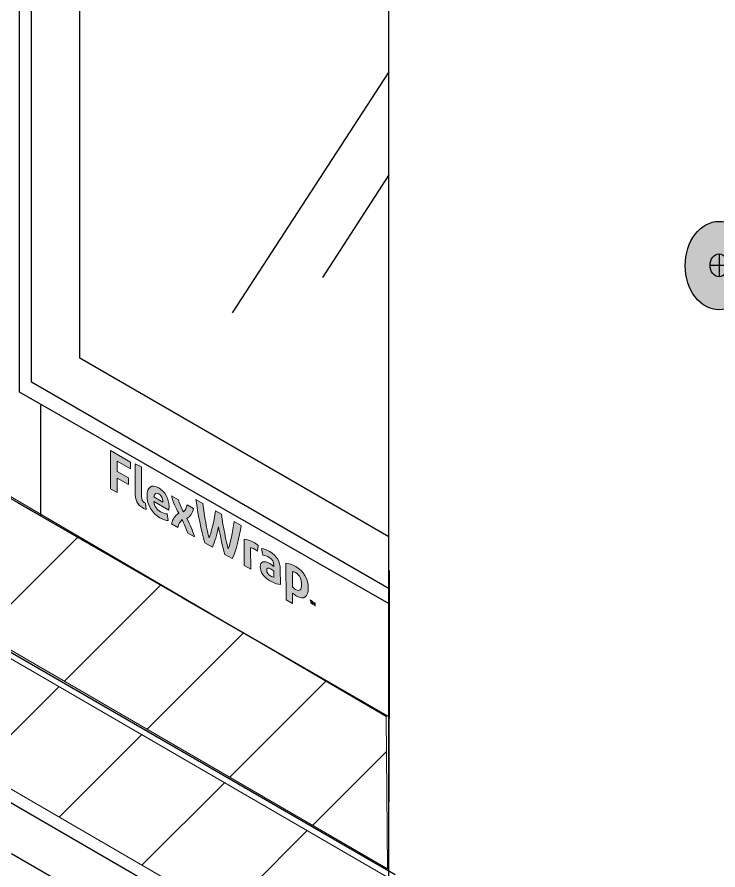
# Model space of a CAD drawing. Extents: x -1337 to 5791, y -3809 to 1769.
# Drawn here: x 3192.6 to 3268.4, y -2917.9 to -2825.7 of the extents above; entities that cross this region are included whole.
import ezdxf

# ---------------------------------------------------------------- set-up
doc = ezdxf.new("R2010")
doc.units = 0
doc.header["$MEASUREMENT"] = 0
for name, color, linetype, lineweight in [('G-ANNO-TTLB', 7, 'Continuous', 0), ('Layer 12', 7, 'Continuous', 0), ('TYVEK', 7, 'Continuous', 0), ('WALL SCRATCH', 7, 'Continuous', 0)]:
    doc.layers.add(name, color=color, linetype=linetype, lineweight=lineweight)
pattern_1 = [(45, (0, 0), (-7.071067, 7.07107), [])]

# ---------------------------------------------------------------- blocks, each defined once
blk = doc.blocks.new('Block_279')
at = {"layer": 'WALL SCRATCH', "true_color": 0x003b71, "transparency": 33554687}
h = blk.add_hatch(color=156, dxfattribs=at)
h.dxf.hatch_style = 2
edge = h.paths.add_edge_path()
edge.add_ellipse((3268.539, -2852.564), major_axis=(0, 4.781), ratio=0.766948, start_angle=0, end_angle=360)
at = {"layer": 'WALL SCRATCH', "color": 18, "lineweight": 25, "true_color": 0x080808}
for p, q in [((3268.539, -2851.301), (3268.539, -2853.768)), ((3267.566, -2852.535), (3269.513, -2852.535))]:
    blk.add_line(p, q, dxfattribs=at)
at = {"layer": 'WALL SCRATCH', "color": 8, "lineweight": 25, "true_color": 0x808080}
blk.add_lwpolyline([(3268.027, -2848.144)], dxfattribs=at)
at = {"layer": 'WALL SCRATCH', "color": 18, "lineweight": 25, "true_color": 0x000000}
blk.add_ellipse((3268.539, -2852.564), major_axis=(0, 4.781), ratio=0.766948, dxfattribs=at)
at = {"layer": 'WALL SCRATCH', "color": 18, "lineweight": 25, "true_color": 0x080808}
blk.add_ellipse((3268.539, -2852.535), major_axis=(0, 1.234), ratio=0.788846, dxfattribs=at)
blk = doc.blocks.new('Block_278')
at = {"layer": 'WALL SCRATCH'}
blk.add_blockref('Block_279', (0, 0), dxfattribs=at)
blk = doc.blocks.new('Block_277')
at = {"layer": 'WALL SCRATCH'}
blk.add_blockref('Block_278', (0, 0), dxfattribs=at)
blk = doc.blocks.new('Block_466')
at = {"layer": 'TYVEK', "true_color": 0x003b71, "transparency": 33554687}
h = blk.add_hatch(color=156, dxfattribs=at)
h.dxf.hatch_style = 2
edge = h.paths.add_edge_path()
edge.add_spline(control_points=[(3202.717, -2876.702), (3202.717, -2876.702), (3202.707, -2872.561), (3202.707, -2872.561), (3202.707, -2872.561), (3204.892, -2873.816), (3204.892, -2873.816), (3204.892, -2873.816), (3204.894, -2874.537), (3204.894, -2874.537), (3204.894, -2874.537), (3203.442, -2873.704), (3203.442, -2873.704), (3203.442, -2873.704), (3203.445, -2874.828), (3203.445, -2874.828), (3203.445, -2874.828), (3204.666, -2875.529), (3204.666, -2875.529), (3204.666, -2875.529), (3204.668, -2876.25), (3204.668, -2876.25), (3204.668, -2876.25), (3203.447, -2875.549), (3203.447, -2875.549), (3203.447, -2875.549), (3203.451, -2877.123), (3203.451, -2877.123), (3203.451, -2877.123), (3202.717, -2876.702), (3202.717, -2876.702)], knot_values=[0, 0, 0, 0, 1, 1, 1, 2, 2, 2, 3, 3, 3, 4, 4, 4, 5, 5, 5, 6, 6, 6, 7, 7, 7, 8, 8, 8, 9, 9, 9, 10, 10, 10, 10], degree=3, periodic=0)
h = blk.add_hatch(color=156, dxfattribs=at)
h.dxf.hatch_style = 2
edge = h.paths.add_edge_path()
edge.add_spline(control_points=[(3206.09, -2877.545), (3206.091, -2877.865), (3206.163, -2878.078), (3206.368, -2878.195), (3206.419, -2878.225), (3206.471, -2878.248), (3206.517, -2878.263), (3206.517, -2878.263), (3206.57, -2878.937), (3206.57, -2878.937), (3206.472, -2878.905), (3206.313, -2878.837), (3206.211, -2878.779), (3205.621, -2878.44), (3205.384, -2877.861), (3205.382, -2877.151), (3205.382, -2877.151), (3205.374, -2873.992), (3205.374, -2873.992), (3205.374, -2873.992), (3206.082, -2874.351), (3206.082, -2874.351), (3206.082, -2874.351), (3206.09, -2877.545), (3206.09, -2877.545)], knot_values=[0, 0, 0, 0, 1, 1, 1, 2, 2, 2, 3, 3, 3, 4, 4, 4, 5, 5, 5, 6, 6, 6, 7, 7, 7, 8, 8, 8, 8], degree=3, periodic=0)
h = blk.add_hatch(color=156, dxfattribs=at)
h.dxf.hatch_style = 2
edge = h.paths.add_edge_path()
edge.add_spline(control_points=[(3207.401, -2877.595), (3207.401, -2877.595), (3208.376, -2878.155), (3208.376, -2878.155), (3208.376, -2878.155), (3208.376, -2878.084), (3208.376, -2878.084), (3208.375, -2877.753), (3208.221, -2877.422), (3207.939, -2877.26), (3207.641, -2877.089), (3207.447, -2877.22), (3207.401, -2877.595)], knot_values=[0, 0, 0, 0, 1, 1, 1, 2, 2, 2, 3, 3, 3, 4, 4, 4, 4], degree=3, periodic=0)
edge = h.paths.add_edge_path()
edge.add_spline(control_points=[(3208.96, -2880.156), (3208.735, -2880.145), (3208.401, -2880.036), (3208.063, -2879.842), (3207.237, -2879.368), (3206.671, -2878.44), (3206.669, -2877.458), (3206.666, -2876.518), (3207.183, -2876.176), (3207.937, -2876.609), (3208.609, -2876.995), (3209.052, -2877.798), (3209.054, -2878.591), (3209.054, -2878.769), (3209.044, -2878.917), (3209.034, -2879.029), (3209.034, -2879.029), (3207.413, -2878.098), (3207.413, -2878.098), (3207.481, -2878.61), (3207.722, -2878.961), (3208.133, -2879.197), (3208.384, -2879.341), (3208.625, -2879.414), (3208.846, -2879.435), (3208.846, -2879.435), (3208.96, -2880.156), (3208.96, -2880.156)], knot_values=[0, 0, 0, 0, 1, 1, 1, 2, 2, 2, 3, 3, 3, 4, 4, 4, 5, 5, 5, 6, 6, 6, 7, 7, 7, 8, 8, 8, 9, 9, 9, 9], degree=3, periodic=0)
h = blk.add_hatch(color=156, dxfattribs=at)
h.dxf.hatch_style = 2
edge = h.paths.add_edge_path()
edge.add_spline(control_points=[(3210.1, -2879.358), (3209.756, -2878.723), (3209.483, -2878.158), (3209.322, -2877.475), (3209.322, -2877.475), (3210.087, -2877.914), (3210.087, -2877.914), (3210.154, -2878.219), (3210.381, -2878.751), (3210.607, -2879.217), (3210.796, -2879.001), (3210.96, -2878.746), (3210.995, -2878.436), (3210.995, -2878.436), (3211.713, -2878.848), (3211.713, -2878.848), (3211.581, -2879.387), (3211.356, -2879.689), (3210.973, -2879.923), (3211.343, -2880.615), (3211.596, -2881.173), (3211.808, -2881.921), (3211.808, -2881.921), (3211.043, -2881.482), (3211.043, -2881.482), (3210.935, -2881.089), (3210.677, -2880.498), (3210.461, -2880.049), (3210.267, -2880.262), (3210.083, -2880.511), (3210.012, -2880.89), (3210.012, -2880.89), (3209.325, -2880.495), (3209.325, -2880.495), (3209.451, -2879.954), (3209.691, -2879.619), (3210.1, -2879.358)], knot_values=[0, 0, 0, 0, 1, 1, 1, 2, 2, 2, 3, 3, 3, 4, 4, 4, 5, 5, 5, 6, 6, 6, 7, 7, 7, 8, 8, 8, 9, 9, 9, 10, 10, 10, 11, 11, 11, 12, 12, 12, 12], degree=3, periodic=0)
h = blk.add_hatch(color=156, dxfattribs=at)
h.dxf.hatch_style = 2
edge = h.paths.add_edge_path()
edge.add_spline(control_points=[(3216.102, -2880.251), (3216.102, -2880.251), (3216.851, -2880.681), (3216.851, -2880.681), (3216.659, -2881.947), (3216.325, -2883.38), (3215.891, -2884.265), (3215.891, -2884.265), (3215.086, -2883.803), (3215.086, -2883.803), (3214.833, -2882.919), (3214.605, -2881.92), (3214.413, -2880.841), (3214.22, -2881.699), (3214.001, -2882.442), (3213.747, -2883.034), (3213.747, -2883.034), (3212.941, -2882.572), (3212.941, -2882.572), (3212.528, -2881.2), (3212.16, -2879.364), (3211.967, -2877.877), (3211.967, -2877.877), (3212.711, -2878.304), (3212.711, -2878.304), (3212.873, -2879.644), (3213.163, -2881.211), (3213.375, -2882.023), (3213.594, -2881.458), (3213.935, -2880.295), (3214.08, -2879.091), (3214.08, -2879.091), (3214.737, -2879.468), (3214.737, -2879.468), (3214.894, -2880.845), (3215.231, -2882.397), (3215.458, -2883.219), (3215.662, -2882.645), (3215.951, -2881.411), (3216.102, -2880.251)], knot_values=[0, 0, 0, 0, 1, 1, 1, 2, 2, 2, 3, 3, 3, 4, 4, 4, 5, 5, 5, 6, 6, 6, 7, 7, 7, 8, 8, 8, 9, 9, 9, 10, 10, 10, 11, 11, 11, 12, 12, 12, 13, 13, 13, 13], degree=3, periodic=0)
h = blk.add_hatch(color=156, dxfattribs=at)
h.dxf.hatch_style = 2
edge = h.paths.add_edge_path()
edge.add_spline(control_points=[(3218.244, -2882.526), (3218.428, -2882.632), (3218.603, -2882.756), (3218.705, -2882.845), (3218.705, -2882.845), (3218.604, -2883.454), (3218.604, -2883.454), (3218.517, -2883.369), (3218.409, -2883.295), (3218.302, -2883.233), (3218.112, -2883.124), (3217.984, -2883.092), (3217.876, -2883.089), (3217.876, -2883.089), (3217.882, -2885.408), (3217.882, -2885.408), (3217.882, -2885.408), (3217.174, -2885.002), (3217.174, -2885.002), (3217.174, -2885.002), (3217.167, -2882.168), (3217.167, -2882.168), (3217.443, -2882.167), (3217.874, -2882.314), (3218.244, -2882.526)], knot_values=[0, 0, 0, 0, 1, 1, 1, 2, 2, 2, 3, 3, 3, 4, 4, 4, 5, 5, 5, 6, 6, 6, 7, 7, 7, 8, 8, 8, 8], degree=3, periodic=0)
h = blk.add_hatch(color=156, dxfattribs=at)
h.dxf.hatch_style = 2
edge = h.paths.add_edge_path()
edge.add_spline(control_points=[(3220.399, -2886.257), (3220.399, -2886.257), (3220.398, -2885.624), (3220.398, -2885.624), (3220.28, -2885.526), (3220.156, -2885.438), (3220.033, -2885.367), (3219.797, -2885.232), (3219.613, -2885.232), (3219.614, -2885.51), (3219.614, -2885.759), (3219.768, -2885.977), (3220.04, -2886.133), (3220.194, -2886.222), (3220.322, -2886.26), (3220.399, -2886.257)], knot_values=[0, 0, 0, 0, 1, 1, 1, 2, 2, 2, 3, 3, 3, 4, 4, 4, 5, 5, 5, 5], degree=3, periodic=0)
edge = h.paths.add_edge_path()
edge.add_spline(control_points=[(3219.97, -2886.678), (3219.267, -2886.274), (3218.912, -2885.675), (3218.911, -2885.142), (3218.909, -2884.557), (3219.324, -2884.452), (3219.94, -2884.8), (3220.083, -2884.882), (3220.268, -2885.012), (3220.396, -2885.109), (3220.396, -2885.109), (3220.396, -2884.967), (3220.396, -2884.967), (3220.395, -2884.606), (3220.215, -2884.332), (3219.871, -2884.134), (3219.646, -2884.005), (3219.405, -2883.908), (3219.195, -2883.887), (3219.195, -2883.887), (3219.065, -2883.175), (3219.065, -2883.175), (3219.285, -2883.195), (3219.639, -2883.327), (3219.952, -2883.507), (3220.706, -2883.94), (3221.082, -2884.616), (3221.084, -2885.415), (3221.084, -2885.415), (3221.088, -2887.059), (3221.088, -2887.059), (3220.878, -2887.063), (3220.483, -2886.972), (3219.97, -2886.678)], knot_values=[0, 0, 0, 0, 1, 1, 1, 2, 2, 2, 3, 3, 3, 4, 4, 4, 5, 5, 5, 6, 6, 6, 7, 7, 7, 8, 8, 8, 9, 9, 9, 10, 10, 10, 11, 11, 11, 11], degree=3, periodic=0)
h = blk.add_hatch(color=156, dxfattribs=at)
h.dxf.hatch_style = 2
edge = h.paths.add_edge_path()
edge.add_spline(control_points=[(3222.733, -2887.591), (3223.185, -2887.85), (3223.394, -2887.651), (3223.393, -2887.042), (3223.392, -2886.51), (3223.196, -2886.043), (3222.729, -2885.775), (3222.601, -2885.701), (3222.508, -2885.678), (3222.401, -2885.663), (3222.401, -2885.663), (3222.405, -2887.319), (3222.405, -2887.319), (3222.502, -2887.423), (3222.585, -2887.505), (3222.733, -2887.591)], knot_values=[0, 0, 0, 0, 1, 1, 1, 2, 2, 2, 3, 3, 3, 4, 4, 4, 5, 5, 5, 5], degree=3, periodic=0)
edge = h.paths.add_edge_path()
edge.add_spline(control_points=[(3222.838, -2888.312), (3222.658, -2888.209), (3222.535, -2888.115), (3222.406, -2887.988), (3222.406, -2887.988), (3222.409, -2889.112), (3222.409, -2889.112), (3222.409, -2889.112), (3221.706, -2888.708), (3221.706, -2888.708), (3221.706, -2888.708), (3221.697, -2884.763), (3221.697, -2884.763), (3221.989, -2884.777), (3222.399, -2884.912), (3222.763, -2885.121), (3223.605, -2885.604), (3224.109, -2886.484), (3224.111, -2887.431), (3224.113, -2888.401), (3223.638, -2888.772), (3222.838, -2888.312)], knot_values=[0, 0, 0, 0, 1, 1, 1, 2, 2, 2, 3, 3, 3, 4, 4, 4, 5, 5, 5, 6, 6, 6, 7, 7, 7, 7], degree=3, periodic=0)
h = blk.add_hatch(color=156, dxfattribs=at)
h.dxf.hatch_style = 2
edge = h.paths.add_edge_path()
edge.add_spline(control_points=[(3224.619, -2888.917), (3224.646, -2889.005), (3224.67, -2889.071), (3224.701, -2889.142), (3224.731, -2889.106), (3224.753, -2889.066), (3224.778, -2889.008), (3224.778, -2889.008), (3224.852, -2889.051), (3224.852, -2889.051), (3224.852, -2889.051), (3224.853, -2889.357), (3224.853, -2889.357), (3224.853, -2889.357), (3224.788, -2889.32), (3224.788, -2889.32), (3224.788, -2889.32), (3224.788, -2889.179), (3224.788, -2889.179), (3224.788, -2889.179), (3224.791, -2889.133), (3224.791, -2889.133), (3224.77, -2889.167), (3224.746, -2889.201), (3224.725, -2889.227), (3224.725, -2889.227), (3224.675, -2889.199), (3224.675, -2889.199), (3224.653, -2889.147), (3224.628, -2889.083), (3224.607, -2889.024), (3224.607, -2889.024), (3224.61, -2889.077), (3224.61, -2889.077), (3224.61, -2889.077), (3224.61, -2889.218), (3224.61, -2889.218), (3224.61, -2889.218), (3224.546, -2889.181), (3224.546, -2889.181), (3224.546, -2889.181), (3224.545, -2888.875), (3224.545, -2888.875), (3224.545, -2888.875), (3224.619, -2888.917), (3224.619, -2888.917)], knot_values=[0, 0, 0, 0, 1, 1, 1, 2, 2, 2, 3, 3, 3, 4, 4, 4, 5, 5, 5, 6, 6, 6, 7, 7, 7, 8, 8, 8, 9, 9, 9, 10, 10, 10, 11, 11, 11, 12, 12, 12, 13, 13, 13, 14, 14, 14, 15, 15, 15, 15], degree=3, periodic=0)
edge = h.paths.add_edge_path()
edge.add_spline(control_points=[(3224.373, -2888.844), (3224.373, -2888.844), (3224.302, -2888.803), (3224.302, -2888.803), (3224.302, -2888.803), (3224.302, -2888.735), (3224.302, -2888.735), (3224.302, -2888.735), (3224.516, -2888.858), (3224.516, -2888.858), (3224.516, -2888.858), (3224.516, -2888.926), (3224.516, -2888.926), (3224.516, -2888.926), (3224.445, -2888.885), (3224.445, -2888.885), (3224.445, -2888.885), (3224.445, -2889.123), (3224.445, -2889.123), (3224.445, -2889.123), (3224.374, -2889.082), (3224.374, -2889.082), (3224.374, -2889.082), (3224.373, -2888.844), (3224.373, -2888.844)], knot_values=[0, 0, 0, 0, 1, 1, 1, 2, 2, 2, 3, 3, 3, 4, 4, 4, 5, 5, 5, 6, 6, 6, 7, 7, 7, 8, 8, 8, 8], degree=3, periodic=0)
at = {"layer": 'TYVEK'}
for points, knots in [([(3202.717, -2876.702), (3202.717, -2876.702), (3202.707, -2872.561), (3202.707, -2872.561), (3202.707, -2872.561), (3204.892, -2873.816), (3204.892, -2873.816), (3204.892, -2873.816), (3204.894, -2874.537), (3204.894, -2874.537), (3204.894, -2874.537), (3203.442, -2873.704), (3203.442, -2873.704), (3203.442, -2873.704), (3203.445, -2874.828), (3203.445, -2874.828), (3203.445, -2874.828), (3204.666, -2875.529), (3204.666, -2875.529), (3204.666, -2875.529), (3204.668, -2876.25), (3204.668, -2876.25), (3204.668, -2876.25), (3203.447, -2875.549), (3203.447, -2875.549), (3203.447, -2875.549), (3203.451, -2877.123), (3203.451, -2877.123), (3203.451, -2877.123), (3202.717, -2876.702), (3202.717, -2876.702)], [0, 0, 0, 0, 1, 1, 1, 2, 2, 2, 3, 3, 3, 4, 4, 4, 5, 5, 5, 6, 6, 6, 7, 7, 7, 8, 8, 8, 9, 9, 9, 10, 10, 10, 10]), ([(3206.09, -2877.545), (3206.091, -2877.865), (3206.163, -2878.078), (3206.368, -2878.195), (3206.419, -2878.225), (3206.471, -2878.248), (3206.517, -2878.263), (3206.517, -2878.263), (3206.57, -2878.937), (3206.57, -2878.937), (3206.472, -2878.905), (3206.313, -2878.837), (3206.211, -2878.779), (3205.621, -2878.44), (3205.384, -2877.861), (3205.382, -2877.151), (3205.382, -2877.151), (3205.374, -2873.992), (3205.374, -2873.992), (3205.374, -2873.992), (3206.082, -2874.351), (3206.082, -2874.351), (3206.082, -2874.351), (3206.09, -2877.545), (3206.09, -2877.545)], [0, 0, 0, 0, 1, 1, 1, 2, 2, 2, 3, 3, 3, 4, 4, 4, 5, 5, 5, 6, 6, 6, 7, 7, 7, 8, 8, 8, 8]), ([(3208.96, -2880.156), (3208.735, -2880.145), (3208.401, -2880.036), (3208.063, -2879.842), (3207.237, -2879.368), (3206.671, -2878.44), (3206.669, -2877.458), (3206.666, -2876.518), (3207.183, -2876.176), (3207.937, -2876.609), (3208.609, -2876.995), (3209.052, -2877.798), (3209.054, -2878.591), (3209.054, -2878.769), (3209.044, -2878.917), (3209.034, -2879.029), (3209.034, -2879.029), (3207.413, -2878.098), (3207.413, -2878.098), (3207.481, -2878.61), (3207.722, -2878.961), (3208.133, -2879.197), (3208.384, -2879.341), (3208.625, -2879.414), (3208.846, -2879.435), (3208.846, -2879.435), (3208.96, -2880.156), (3208.96, -2880.156)], [0, 0, 0, 0, 1, 1, 1, 2, 2, 2, 3, 3, 3, 4, 4, 4, 5, 5, 5, 6, 6, 6, 7, 7, 7, 8, 8, 8, 9, 9, 9, 9]), ([(3207.401, -2877.595), (3207.401, -2877.595), (3208.376, -2878.155), (3208.376, -2878.155), (3208.376, -2878.155), (3208.376, -2878.084), (3208.376, -2878.084), (3208.375, -2877.753), (3208.221, -2877.422), (3207.939, -2877.26), (3207.641, -2877.089), (3207.447, -2877.22), (3207.401, -2877.595)], [0, 0, 0, 0, 1, 1, 1, 2, 2, 2, 3, 3, 3, 4, 4, 4, 4]), ([(3210.1, -2879.358), (3209.756, -2878.723), (3209.483, -2878.158), (3209.322, -2877.475), (3209.322, -2877.475), (3210.087, -2877.914), (3210.087, -2877.914), (3210.154, -2878.219), (3210.381, -2878.751), (3210.607, -2879.217), (3210.796, -2879.001), (3210.96, -2878.746), (3210.995, -2878.436), (3210.995, -2878.436), (3211.713, -2878.848), (3211.713, -2878.848), (3211.581, -2879.387), (3211.356, -2879.689), (3210.973, -2879.923), (3211.343, -2880.615), (3211.596, -2881.173), (3211.808, -2881.921), (3211.808, -2881.921), (3211.043, -2881.482), (3211.043, -2881.482), (3210.935, -2881.089), (3210.677, -2880.498), (3210.461, -2880.049), (3210.267, -2880.262), (3210.083, -2880.511), (3210.012, -2880.89), (3210.012, -2880.89), (3209.325, -2880.495), (3209.325, -2880.495), (3209.451, -2879.954), (3209.691, -2879.619), (3210.1, -2879.358)], [0, 0, 0, 0, 1, 1, 1, 2, 2, 2, 3, 3, 3, 4, 4, 4, 5, 5, 5, 6, 6, 6, 7, 7, 7, 8, 8, 8, 9, 9, 9, 10, 10, 10, 11, 11, 11, 12, 12, 12, 12]), ([(3216.102, -2880.251), (3216.102, -2880.251), (3216.851, -2880.681), (3216.851, -2880.681), (3216.659, -2881.947), (3216.325, -2883.38), (3215.891, -2884.265), (3215.891, -2884.265), (3215.086, -2883.803), (3215.086, -2883.803), (3214.833, -2882.919), (3214.605, -2881.92), (3214.413, -2880.841), (3214.22, -2881.699), (3214.001, -2882.442), (3213.747, -2883.034), (3213.747, -2883.034), (3212.941, -2882.572), (3212.941, -2882.572), (3212.528, -2881.2), (3212.16, -2879.364), (3211.967, -2877.877), (3211.967, -2877.877), (3212.711, -2878.304), (3212.711, -2878.304), (3212.873, -2879.644), (3213.163, -2881.211), (3213.375, -2882.023), (3213.594, -2881.458), (3213.935, -2880.295), (3214.08, -2879.091), (3214.08, -2879.091), (3214.737, -2879.468), (3214.737, -2879.468), (3214.894, -2880.845), (3215.231, -2882.397), (3215.458, -2883.219), (3215.662, -2882.645), (3215.951, -2881.411), (3216.102, -2880.251)], [0, 0, 0, 0, 1, 1, 1, 2, 2, 2, 3, 3, 3, 4, 4, 4, 5, 5, 5, 6, 6, 6, 7, 7, 7, 8, 8, 8, 9, 9, 9, 10, 10, 10, 11, 11, 11, 12, 12, 12, 13, 13, 13, 13]), ([(3218.244, -2882.526), (3218.428, -2882.632), (3218.603, -2882.756), (3218.705, -2882.845), (3218.705, -2882.845), (3218.604, -2883.454), (3218.604, -2883.454), (3218.517, -2883.369), (3218.409, -2883.295), (3218.302, -2883.233), (3218.112, -2883.124), (3217.984, -2883.092), (3217.876, -2883.089), (3217.876, -2883.089), (3217.882, -2885.408), (3217.882, -2885.408), (3217.882, -2885.408), (3217.174, -2885.002), (3217.174, -2885.002), (3217.174, -2885.002), (3217.167, -2882.168), (3217.167, -2882.168), (3217.443, -2882.167), (3217.874, -2882.314), (3218.244, -2882.526)], [0, 0, 0, 0, 1, 1, 1, 2, 2, 2, 3, 3, 3, 4, 4, 4, 5, 5, 5, 6, 6, 6, 7, 7, 7, 8, 8, 8, 8]), ([(3219.97, -2886.678), (3219.267, -2886.274), (3218.912, -2885.675), (3218.911, -2885.142), (3218.909, -2884.557), (3219.324, -2884.452), (3219.94, -2884.8), (3220.083, -2884.882), (3220.268, -2885.012), (3220.396, -2885.109), (3220.396, -2885.109), (3220.396, -2884.967), (3220.396, -2884.967), (3220.395, -2884.606), (3220.215, -2884.332), (3219.871, -2884.134), (3219.646, -2884.005), (3219.405, -2883.908), (3219.195, -2883.887), (3219.195, -2883.887), (3219.065, -2883.175), (3219.065, -2883.175), (3219.285, -2883.195), (3219.639, -2883.327), (3219.952, -2883.507), (3220.706, -2883.94), (3221.082, -2884.616), (3221.084, -2885.415), (3221.084, -2885.415), (3221.088, -2887.059), (3221.088, -2887.059), (3220.878, -2887.063), (3220.483, -2886.972), (3219.97, -2886.678)], [0, 0, 0, 0, 1, 1, 1, 2, 2, 2, 3, 3, 3, 4, 4, 4, 5, 5, 5, 6, 6, 6, 7, 7, 7, 8, 8, 8, 9, 9, 9, 10, 10, 10, 11, 11, 11, 11]), ([(3222.838, -2888.312), (3222.658, -2888.209), (3222.535, -2888.115), (3222.406, -2887.988), (3222.406, -2887.988), (3222.409, -2889.112), (3222.409, -2889.112), (3222.409, -2889.112), (3221.706, -2888.708), (3221.706, -2888.708), (3221.706, -2888.708), (3221.697, -2884.763), (3221.697, -2884.763), (3221.989, -2884.777), (3222.399, -2884.912), (3222.763, -2885.121), (3223.605, -2885.604), (3224.109, -2886.484), (3224.111, -2887.431), (3224.113, -2888.401), (3223.638, -2888.772), (3222.838, -2888.312)], [0, 0, 0, 0, 1, 1, 1, 2, 2, 2, 3, 3, 3, 4, 4, 4, 5, 5, 5, 6, 6, 6, 7, 7, 7, 7]), ([(3220.399, -2886.257), (3220.399, -2886.257), (3220.398, -2885.624), (3220.398, -2885.624), (3220.28, -2885.526), (3220.156, -2885.438), (3220.033, -2885.367), (3219.797, -2885.232), (3219.613, -2885.232), (3219.614, -2885.51), (3219.614, -2885.759), (3219.768, -2885.977), (3220.04, -2886.133), (3220.194, -2886.222), (3220.322, -2886.26), (3220.399, -2886.257)], [0, 0, 0, 0, 1, 1, 1, 2, 2, 2, 3, 3, 3, 4, 4, 4, 5, 5, 5, 5]), ([(3222.733, -2887.591), (3223.185, -2887.85), (3223.394, -2887.651), (3223.393, -2887.042), (3223.392, -2886.51), (3223.196, -2886.043), (3222.729, -2885.775), (3222.601, -2885.701), (3222.508, -2885.678), (3222.401, -2885.663), (3222.401, -2885.663), (3222.405, -2887.319), (3222.405, -2887.319), (3222.502, -2887.423), (3222.585, -2887.505), (3222.733, -2887.591)], [0, 0, 0, 0, 1, 1, 1, 2, 2, 2, 3, 3, 3, 4, 4, 4, 5, 5, 5, 5]), ([(3224.373, -2888.844), (3224.373, -2888.844), (3224.302, -2888.803), (3224.302, -2888.803), (3224.302, -2888.803), (3224.302, -2888.735), (3224.302, -2888.735), (3224.302, -2888.735), (3224.516, -2888.858), (3224.516, -2888.858), (3224.516, -2888.858), (3224.516, -2888.926), (3224.516, -2888.926), (3224.516, -2888.926), (3224.445, -2888.885), (3224.445, -2888.885), (3224.445, -2888.885), (3224.445, -2889.123), (3224.445, -2889.123), (3224.445, -2889.123), (3224.374, -2889.082), (3224.374, -2889.082), (3224.374, -2889.082), (3224.373, -2888.844), (3224.373, -2888.844)], [0, 0, 0, 0, 1, 1, 1, 2, 2, 2, 3, 3, 3, 4, 4, 4, 5, 5, 5, 6, 6, 6, 7, 7, 7, 8, 8, 8, 8]), ([(3224.619, -2888.917), (3224.646, -2889.005), (3224.67, -2889.071), (3224.701, -2889.142), (3224.731, -2889.106), (3224.753, -2889.066), (3224.778, -2889.008), (3224.778, -2889.008), (3224.852, -2889.051), (3224.852, -2889.051), (3224.852, -2889.051), (3224.853, -2889.357), (3224.853, -2889.357), (3224.853, -2889.357), (3224.788, -2889.32), (3224.788, -2889.32), (3224.788, -2889.32), (3224.788, -2889.179), (3224.788, -2889.179), (3224.788, -2889.179), (3224.791, -2889.133), (3224.791, -2889.133), (3224.77, -2889.167), (3224.746, -2889.201), (3224.725, -2889.227), (3224.725, -2889.227), (3224.675, -2889.199), (3224.675, -2889.199), (3224.653, -2889.147), (3224.628, -2889.083), (3224.607, -2889.024), (3224.607, -2889.024), (3224.61, -2889.077), (3224.61, -2889.077), (3224.61, -2889.077), (3224.61, -2889.218), (3224.61, -2889.218), (3224.61, -2889.218), (3224.546, -2889.181), (3224.546, -2889.181), (3224.546, -2889.181), (3224.545, -2888.875), (3224.545, -2888.875), (3224.545, -2888.875), (3224.619, -2888.917), (3224.619, -2888.917)], [0, 0, 0, 0, 1, 1, 1, 2, 2, 2, 3, 3, 3, 4, 4, 4, 5, 5, 5, 6, 6, 6, 7, 7, 7, 8, 8, 8, 9, 9, 9, 10, 10, 10, 11, 11, 11, 12, 12, 12, 13, 13, 13, 14, 14, 14, 15, 15, 15, 15])]:
    blk.add_open_spline(points, degree=3, knots=knots, dxfattribs=at)
blk = doc.blocks.new('Block_465')
at = {"layer": 'TYVEK'}
blk.add_blockref('Block_466', (0, 0), dxfattribs=at)

msp = doc.modelspace()

# ---------------------------------------------------------------- hatches: boundary and pattern name
at = {"layer": 'G-ANNO-TTLB', "true_color": 0xff00ff, "transparency": 33554687}
h = msp.add_hatch(color=6, dxfattribs=at)
edge = h.paths.add_edge_path()
edge.add_spline(control_points=[(5472, -3692.604), (5472, -3692.604), (2542.482, -3692.604), (2542.482, -3692.604), (2542.482, -3692.604), (2542.482, -1235.604), (2542.482, -1235.604), (2542.482, -1235.604), (5472, -1235.604), (5472, -1235.604), (5472, -1235.604), (5472, -3692.604), (5472, -3692.604)], knot_values=[0, 0, 0, 0, 1, 1, 1, 2, 2, 2, 3, 3, 3, 4, 4, 4, 4], degree=3, periodic=0)
edge = h.paths.add_edge_path()
edge.add_spline(control_points=[(2551.482, -1244.604), (2551.482, -1244.604), (2551.482, -3683.604), (2551.482, -3683.604), (2551.482, -3683.604), (5463, -3683.604), (5463, -3683.604), (5463, -3683.604), (5463, -1244.604), (5463, -1244.604), (5463, -1244.604), (2551.482, -1244.604), (2551.482, -1244.604)], knot_values=[0, 0, 0, 0, 1, 1, 1, 2, 2, 2, 3, 3, 3, 4, 4, 4, 4], degree=3, periodic=0)
edge.add_line((2551.482, -1244.604), (2551.482, -1244.604))
at = {"layer": 'Layer 12', "true_color": 0x000000, "transparency": 33554687}
h = msp.add_hatch(dxfattribs=at)
h.set_pattern_fill('_U', color=18, scale=10, angle=44.99999, style=2, pattern_type=0)
h.set_pattern_definition(pattern_1)
h.paths.add_polyline_path([(3232.689, -2917.806), (3169.457, -2881.1), (3182.806, -2872.259), (3232.544, -2901.333)])
h = msp.add_hatch(dxfattribs=at)
h.set_pattern_fill('_U', color=18, scale=10, angle=44.99999, style=2, pattern_type=0)
h.set_pattern_definition(pattern_1)
h.paths.add_polyline_path([(3232.621, -2918.688), (3232.621, -2932.827), (3156.917, -2888.835), (3169.118, -2881.888)])

# ---------------------------------------------------------------- linework, layer by layer
at = {"layer": 'G-ANNO-TTLB'}
for points in [[(5472, -3692.604), (5472, -3692.604), (2542.482, -3692.604), (2542.482, -3692.604), (2542.482, -3692.604), (2542.482, -1235.604), (2542.482, -1235.604), (2542.482, -1235.604), (5472, -1235.604), (5472, -1235.604), (5472, -1235.604), (5472, -3692.604), (5472, -3692.604)], [(2551.482, -1244.604), (2551.482, -1244.604), (2551.482, -3683.604), (2551.482, -3683.604), (2551.482, -3683.604), (5463, -3683.604), (5463, -3683.604), (5463, -3683.604), (5463, -1244.604), (5463, -1244.604), (5463, -1244.604), (2551.482, -1244.604), (2551.482, -1244.604)]]:
    msp.add_open_spline(points, degree=3, knots=[0, 0, 0, 0, 1, 1, 1, 2, 2, 2, 3, 3, 3, 4, 4, 4, 4], dxfattribs=at)
at = {"layer": 'Layer 12'}
for points in [[(3232.689, -2917.806), (3169.457, -2881.1), (3182.806, -2872.259), (3232.544, -2901.333)], [(3232.621, -2918.688), (3232.621, -2932.827), (3156.917, -2888.835), (3169.118, -2881.888)]]:
    msp.add_lwpolyline(points, close=True, dxfattribs=at)
at = {"layer": 'TYVEK', "color": 3, "lineweight": 25, "true_color": 0x00ff00}
for p, q in [((3192.891, -2866.255), (3192.891, -2745.401)), ((3194.184, -2865.169), (3194.184, -2746.159)), ((3199.392, -2862.563), (3199.392, -2749.211)), ((3232.821, -2881.902), (3199.392, -2862.563)), ((3232.854, -2887.539), (3194.184, -2865.169)), ((3232.854, -2889.167), (3192.891, -2866.255))]:
    msp.add_line(p, q, dxfattribs=at)
at = {"layer": 'TYVEK', "color": 18, "lineweight": 25, "true_color": 0x000000}
for p, q in [((3232.804, -2939.757), (3232.854, -2768.821)), ((3210.515, -2888.495), (3232.854, -2901.382))]:
    msp.add_line(p, q, dxfattribs=at)
at = {"layer": 'TYVEK', "color": 252, "lineweight": 25, "true_color": 0x848484}
for p, q in [((3232.836, -2831.608), (3215.893, -2857.693)), ((3232.833, -2842.742), (3225.636, -2853.858))]:
    msp.add_line(p, q, dxfattribs=at)
at = {"layer": 'TYVEK', "color": 4, "lineweight": 25, "true_color": 0x00ffff}
for p, q in [((3195.188, -2879.652), (3195.188, -2867.661)), ((3183.682, -2873.014), (3232.867, -2901.389)), ((3192.674, -2878.202), (3232.854, -2901.382)), ((3169.518, -2881.419), (3233.506, -2918.435)), ((3232.854, -2885.542), (3232.854, -2901.602)), ((3155.694, -2889.702), (3232.354, -2934.049)), ((3232.8, -2937.805), (3232.854, -2901.096)), ((3192.026, -2916.167), (3232.804, -2939.757))]:
    msp.add_line(p, q, dxfattribs=at)

# ---------------------------------------------------------------- block references
at = {"layer": 'TYVEK'}
msp.add_blockref('Block_465', (0, 0), dxfattribs=at)
at = {"layer": 'WALL SCRATCH'}
msp.add_blockref('Block_277', (0, 0), dxfattribs=at)

doc.saveas('drawing.dxf')
